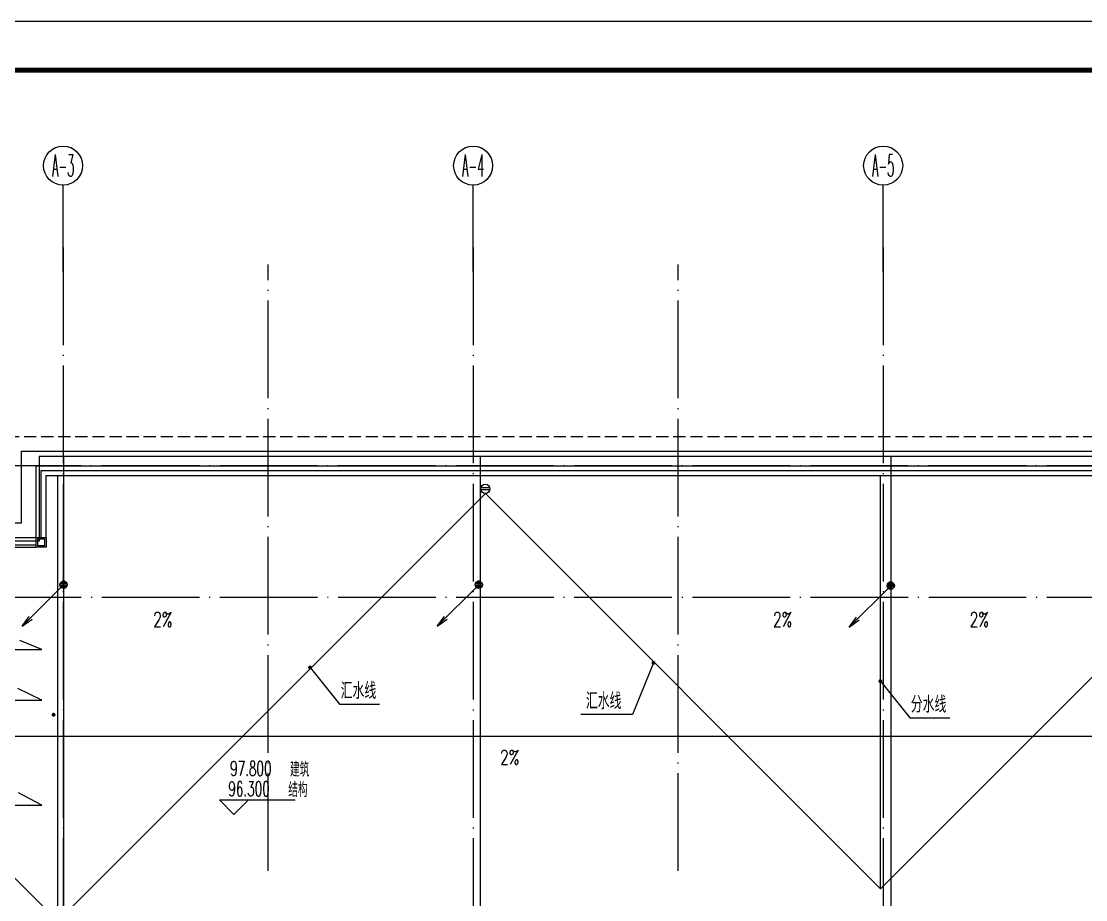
# Model space of a CAD drawing. Extents: x 1980812 to 2226895, y -554123 to 281606.
# Drawn here: x 2010709 to 2032517, y -437380 to -419390 of the extents above; entities that cross this region are included whole.
import ezdxf
from ezdxf.enums import TextEntityAlignment as Align

# ---------------------------------------------------------------- set-up
doc = ezdxf.new("R2010")
doc.units = 0
doc.header["$LTSCALE"] = 1000
doc.header["$MEASUREMENT"] = 0
doc.linetypes.add('DASH', pattern=[0.35, 0.25, -0.1])
doc.linetypes.add('DOTE', pattern=[2.42, 2, -0.2, 0.02, -0.2])
for name, color, linetype in [('$TD_AUDIT_GENERATED_(13E6)', 8, 'Continuous'), ('$TD_AUDIT_GENERATED_(158)', 8, 'Continuous'), ('$TD_AUDIT_GENERATED_(210)', 8, 'Continuous'), ('$TD_AUDIT_GENERATED_(24A6)', 8, 'Continuous'), ('$TD_AUDIT_GENERATED_(2685)', 8, 'Continuous'), ('$TD_AUDIT_GENERATED_(26A1)', 8, 'Continuous'), ('$TD_AUDIT_GENERATED_(FFA)', 8, 'Continuous'), ('1', 1, 'Continuous'), ('AXIS', 7, 'Continuous'), ('AXIS_TEXT', 7, 'Continuous'), ('DIM_ELEV', 8, 'Continuous'), ('DIM_LEAD', 8, 'Continuous'), ('DIM_SYMB', 8, 'Continuous'), ('dote', 8, 'DOTE'), ('DQ1', 1, 'Continuous'), ('DQ2', 2, 'Continuous'), ('DQFL', 2, 'X_LINE'), ('DQK1', 1, 'Continuous'), ('DQK7', 7, 'Continuous'), ('PUB_TEXT', 8, 'Continuous'), ('TK', 1, 'Continuous'), ('WALL', 7, 'Continuous')]:
    doc.layers.add(name, color=color, linetype=linetype)
doc.styles.add('_TCH_AXIS', font='COMPLEX', dxfattribs={"bigfont": 'GBCBIG'})
doc.styles.add('_TCH_DIM', font='SIMPLEX', dxfattribs={"bigfont": 'GBCBIG'})
doc.styles.add('COMPLEX', font='COMPLEX')
doc.styles.add('HZTXTW', font='txtw.shx', dxfattribs={"width": 0.6, "bigfont": 'hztxtw.shx'})
doc.styles.get("Standard").update_dxf_attribs({"font": 'gbenor.shx', "bigfont": 'gbcbig.shx'})
doc.linetypes.add('X_LINE', pattern='A,0.5,["X",Standard,S=0.2,R=0,X=0,Y=-0.08],0.5', length=1)

# ---------------------------------------------------------------- blocks, each defined once
blk = doc.blocks.new('_AXISO')
blk.add_circle((0, 0), 0.5)
at = {"layer": 'AXIS_TEXT', "style": 'COMPLEX', "width": 1.041667}
blk.add_attdef('A', text='', height=0.56, dxfattribs=at).set_placement((-0.25, -0.28), (0.25, -0.28), align=Align.FIT)
blk = doc.blocks.new('$TD_AUDIT_GENERATED_(9F)')
at = {"layer": 'AXIS'}
for p, q in [((14900, 29979), (14900, 31745)), ((23300, 29979), (23300, 31745)), ((31700, 29979), (31700, 31745))]:
    blk.add_line(p, q, dxfattribs=at)
at = {"layer": 'dote'}
for p, q in [((14900, 30469), (14900, -6248)), ((23300, 30469), (23300, -6248)), ((31700, 30469), (31700, -6248)), ((19100, 17700), (19100, 30123)), ((27500, 17700), (27500, 30123)), ((56411, 26000), (-8456, 26000)), ((56413, 23300), (-8454, 23300))]:
    blk.add_line(p, q, dxfattribs=at)
at = {"layer": 'AXIS'}
ref = blk.add_blockref('_AXISO', (14900, 32145), dxfattribs=dict(at, xscale=800, yscale=800, zscale=800))
ref.add_attrib('A', 'A-3', dxfattribs={"layer": 'AXIS_TEXT', "height": 452.5, "style": '_TCH_AXIS', "width": 0.344262}).set_placement((14674, 31919), (15126, 31919), align=Align.FIT)
ref = blk.add_blockref('_AXISO', (23300, 32145), dxfattribs=dict(at, xscale=800, yscale=800, zscale=800))
ref.add_attrib('A', 'A-4', dxfattribs={"layer": 'AXIS_TEXT', "height": 452.5, "style": '_TCH_AXIS', "width": 0.333333}).set_placement((23074, 31919), (23526, 31919), align=Align.FIT)
ref = blk.add_blockref('_AXISO', (31700, 32145), dxfattribs=dict(at, xscale=800, yscale=800, zscale=800))
ref.add_attrib('A', 'A-5', dxfattribs={"layer": 'AXIS_TEXT', "height": 452.5, "style": '_TCH_AXIS', "width": 0.344262}).set_placement((31474, 31919), (31926, 31919), align=Align.FIT)
blk = doc.blocks.new('$TD_AUDIT_GENERATED_(13CB)')
at = {"layer": '$TD_AUDIT_GENERATED_(13E6)'}
for p, q in [((14050, 1530), (14050, 3000)), ((14050, 3000), (49200, 3000)), ((11250, 1530), (14050, 1530))]:
    blk.add_line(p, q, dxfattribs=at)
for points in [[(14350, 1230), (14350, 2700), (48900, 2700), (48900, -8600), (46900, -8600)], [(14450, 1230), (14450, 2600), (48800, 2600), (48800, -8500), (47100, -8500)], [(14550, 1230), (14550, 2500), (48700, 2500), (48700, -8400), (46900, -8400)]]:
    blk.add_lwpolyline(points, dxfattribs=at)
for points in [[(14350, 1230), (14550, 1230), (14550, 1030), (14350, 1030)], [(14380, 1200), (14520, 1200), (14520, 1060), (14380, 1060)]]:
    blk.add_lwpolyline(points, close=True, dxfattribs=at)
at = {"layer": '$TD_AUDIT_GENERATED_(158)', "color": 2, "linetype": 'DASH'}
blk.add_line((13750, 3300), (49500, 3300), dxfattribs=at)
at = {"layer": '$TD_AUDIT_GENERATED_(210)'}
for p, q in [((11250, 1230), (14350, 1230)), ((11250, 1080), (14350, 1080)), ((11250, 1030), (14350, 1030))]:
    blk.add_line(p, q, dxfattribs=at)
blk = doc.blocks.new('$TwtSys$00000139')
at = {"color": 7}
for p, q in [((-19, 92, 0), (-19, -92, 0)), ((19, 92, 0), (19, -92, 0))]:
    blk.add_line(p, q, dxfattribs=at)
blk.add_circle((0, 0, 0), 93.8)
blk = doc.blocks.new('A$C67C11506')
at = {"layer": '$TD_AUDIT_GENERATED_(2685)', "rotation": 269.9999772101841}
blk.add_blockref('$TwtSys$00000139', (23550, 2225), dxfattribs=at)
blk = doc.blocks.new('*X251')
at = {"color": 0}
for p, q in [((126, 2940), (274, 2940)), ((128, 2970), (272, 2970)), ((137, 2910), (263, 2910)), ((144, 3000), (256, 3000)), ((173, 2880), (227, 2880))]:
    blk.add_line(p, q, dxfattribs=at)
blk = doc.blocks.new('j')
at = {"layer": '1', "color": 7}
blk.add_line((850, 850), (850, 850), dxfattribs=at)
blk.add_line((850, 850), (850, 850), dxfattribs=at)
blk.add_line((850, 850), (850, 850), dxfattribs=at)
blk.add_line((850, 850), (850, 850), dxfattribs=at)
blk.add_line((850, 850), (850, 850), dxfattribs=at)
blk.add_line((850, 850), (850, 850), dxfattribs=at)
blk.add_line((850, 850), (850, 850), dxfattribs=at)
blk.add_line((850, 850), (850, 850), dxfattribs=at)
blk.add_line((850, 850), (850, 850), dxfattribs=at)
blk.add_line((850, 850), (850, 850), dxfattribs=at)
blk.add_line((850, 850), (850, 850), dxfattribs=at)
blk.add_line((850, 850), (850, 850), dxfattribs=at)
blk.add_line((850, 850), (850, 850), dxfattribs=at)
blk.add_line((850, 850), (850, 850), dxfattribs=at)
blk.add_line((850, 850), (850, 850), dxfattribs=at)
blk.add_line((850, 850), (850, 850), dxfattribs=at)
blk.add_line((850, 850), (850, 850), dxfattribs=at)
blk.add_line((850, 850), (850, 850), dxfattribs=at)
at = {"layer": 'DQK1'}
blk.add_circle((0, 0), 75, dxfattribs=at)
at = {"layer": 'DQK7'}
for p, q in [((0, 0), (850, 850)), ((850, 850), (647, 703)), ((850, 850), (703, 647))]:
    blk.add_line(p, q, dxfattribs=at)
at = {"layer": 'DQK1'}
blk.add_blockref('*X251', (-200, -2950), dxfattribs=at)
blk = doc.blocks.new('tu kuang A1 A')
at = {"layer": 'TK'}
blk.add_lwpolyline([(0, 59400), (84100, 59400), (84100, 0), (0, 0)], close=True, dxfattribs=at)
at = {"layer": 'TK', "const_width": 100}
blk.add_lwpolyline([(83100, 1000), (83100, 58400), (2500, 58400), (2500, 1000)], close=True, dxfattribs=at)

msp = doc.modelspace()

# ---------------------------------------------------------------- linework, layer by layer
at = {"layer": '$TD_AUDIT_GENERATED_(26A1)'}
for p, q in [((2011455.7, -437821.1), (2011455.7, -428690.9)), ((2028313.1, -437156.9, 0), (2028313.1, -428690.9)), ((2020216.5, -429060.3, 0), (2011455.7, -437821.1, 0)), ((2020216.5, -429060.3, 0), (2028313.1, -437156.9, 0)), ((2036417.5, -429052.6, 0), (2028313.1, -437156.9, 0)), ((2003416.5, -429781.9), (2011455.7, -437821.1))]:
    msp.add_line(p, q, dxfattribs=at)
at = {"layer": 'DIM_ELEV'}
for p, q in [((2015067.2, -435632.5), (2014767.2, -435332.5)), ((2014767.2, -435332.5), (2016323.1, -435332.5)), ((2015067.2, -435632.5), (2015367.2, -435332.5))]:
    msp.add_line(p, q, dxfattribs=at)
at = {"layer": 'DIM_LEAD'}
for p, q in [((2016625.1, -432625.2), (2017230.5, -433375.6)), ((2023661, -432527.9), (2023231.5, -433584)), ((2028309.5, -432904.2), (2028914.9, -433654.6)), ((2017230.5, -433375.6), (2018046, -433375.6)), ((2023231.5, -433584), (2022171, -433584)), ((2028914.9, -433654.6), (2029730.4, -433654.6))]:
    msp.add_line(p, q, dxfattribs=at)
at = {"layer": 'DIM_LEAD', "const_width": 40}
for points in [[(2016612.5, -432609.7, 1), (2016637.7, -432640.8, 1)], [(2023668.6, -432509.4, 1), (2023653.5, -432546.4, 1)], [(2028296.9, -432888.7, 1), (2028322, -432919.8, 1)], [(2011359.1, -433575.9, 1), (2011384.2, -433607, 1)]]:
    msp.add_lwpolyline(points, format="xyb", close=True, dxfattribs=at)
at = {"layer": 'DIM_SYMB'}
for points in [[(2012877.5, -431929.8, 0, 0, 0), (2014178.5, -431929.8, 80, 0, 0), (2014478.5, -431929.8, 0, 0, 0)], [(2027021.2, -431929.8, 0, 0, 0), (2025720.2, -431929.8, 80, 0, 0), (2025420.2, -431929.8, 0, 0, 0)], [(2029605, -431929.8, 0, 0, 0), (2030906, -431929.8, 80, 0, 0), (2031206, -431929.8, 0, 0, 0)], [(2020420.5, -435228, 0, 0, 0), (2020420.5, -433927, 80, 0, 0), (2020420.5, -433627, 0, 0, 0)]]:
    msp.add_lwpolyline(points, format="xyseb", dxfattribs=at)
at = {"layer": 'DQ2'}
for points in [[(2009827, -431501.1), (2009827, -432253.8), (2011131.1, -432253.8), (2010678.9, -432068.7)], [(2010009.6, -433292.5), (2011131.1, -433292.5), (2010641.5, -433054.3)], [(2010009.6, -435440.7), (2011131.1, -435440.7), (2010650.5, -435189.7)]]:
    msp.add_lwpolyline(points, dxfattribs=at)
at = {"layer": 'DQFL', "linetype": 'X_LINE'}
for p, q in [((2011576, -428302.9), (2011576, -437955.6)), ((2020110.5, -428302.9), (2020110.5, -437955.6)), ((2028521.3, -428302.9), (2028522.1, -437955.6)), ((1993387.5, -434033.4), (2045721.4, -434033.4))]:
    msp.add_line(p, q, dxfattribs=at)
msp.add_lwpolyline([(2032116.5, -455821.1), (2032116.5, -456572.5), (2043680, -456572.5), (2043680, -439953.5), (2045721.4, -439953.5), (2045721.4, -428302.9), (2011076, -428302.9), (2011076, -430040.5), (2007829.6, -430040.5), (2007829.6, -429190.9), (1995766.5, -429190.9), (1995766.5, -446790.9), (1993966.5, -446790.9), (1993966.5, -457491.6), (2028859.1, -457491.6), (2028859.1, -455821.1), (2032116.5, -455821.1)], dxfattribs=at)

# ---------------------------------------------------------------- block references
at = {"layer": '$TD_AUDIT_GENERATED_(24A6)'}
msp.add_blockref('A$C67C11506', (1996666.5, -431190.9), dxfattribs=at)
at = {"layer": '$TD_AUDIT_GENERATED_(FFA)'}
msp.add_blockref('$TD_AUDIT_GENERATED_(13CB)', (1996666.5, -431190.9), dxfattribs=at)
at = {"layer": 'DQ1', "ltscale": 0.05, "rotation": 180}
for p in [(2011576, -430929.8), (2020081.3, -430929.8), (2028522.1, -430948.6)]:
    msp.add_blockref('j', p, dxfattribs=at)
at = {"layer": 'DQ2'}
msp.add_blockref('tu kuang A1 A', (1980812.3, -478789.8), dxfattribs=at)
at = {"layer": 'WALL'}
msp.add_blockref('$TD_AUDIT_GENERATED_(9F)', (1996666.5, -454490.9), dxfattribs=at)

# ---------------------------------------------------------------- texts
at = {"layer": 'DIM_ELEV', "color": 7, "style": 'HZTXTW', "width": 0.6}
for s, p in [('97.800', (2014987.9, -434842.6)), ('\\M+5BDA8\\M+5D6FE', (2016215.7, -434863.8, 0)), ('96.300', (2014951.2, -435258.6)), ('\\M+5BDE1\\M+5B9B9', (2016179, -435279.8, 0))]:
    msp.add_text(s, height=300, dxfattribs=at).set_placement(p)
at = {"layer": 'PUB_TEXT', "style": '_TCH_DIM', "width": 0.705882}
for p in [(2013410.5, -431791.5), (2026108.2, -431791.5), (2030138, -431791.5), (2020517.5, -434612.5)]:
    msp.add_text('2%', height=297.5, dxfattribs=at).set_placement(p)
at = {"layer": 'PUB_TEXT', "style": '_TCH_DIM'}
for s, p in [('\\M+5BBE3\\M+5CBAE\\M+5CFDF', (2017252.2, -433270.6)), ('\\M+5BBE3\\M+5CBAE\\M+5CFDF', (2022276, -433479)), ('\\M+5B7D6\\M+5CBAE\\M+5CFDF', (2028932.8, -433549.6))]:
    msp.add_text(s, height=337.589, dxfattribs=at).set_placement(p)

doc.saveas('drawing.dxf')
